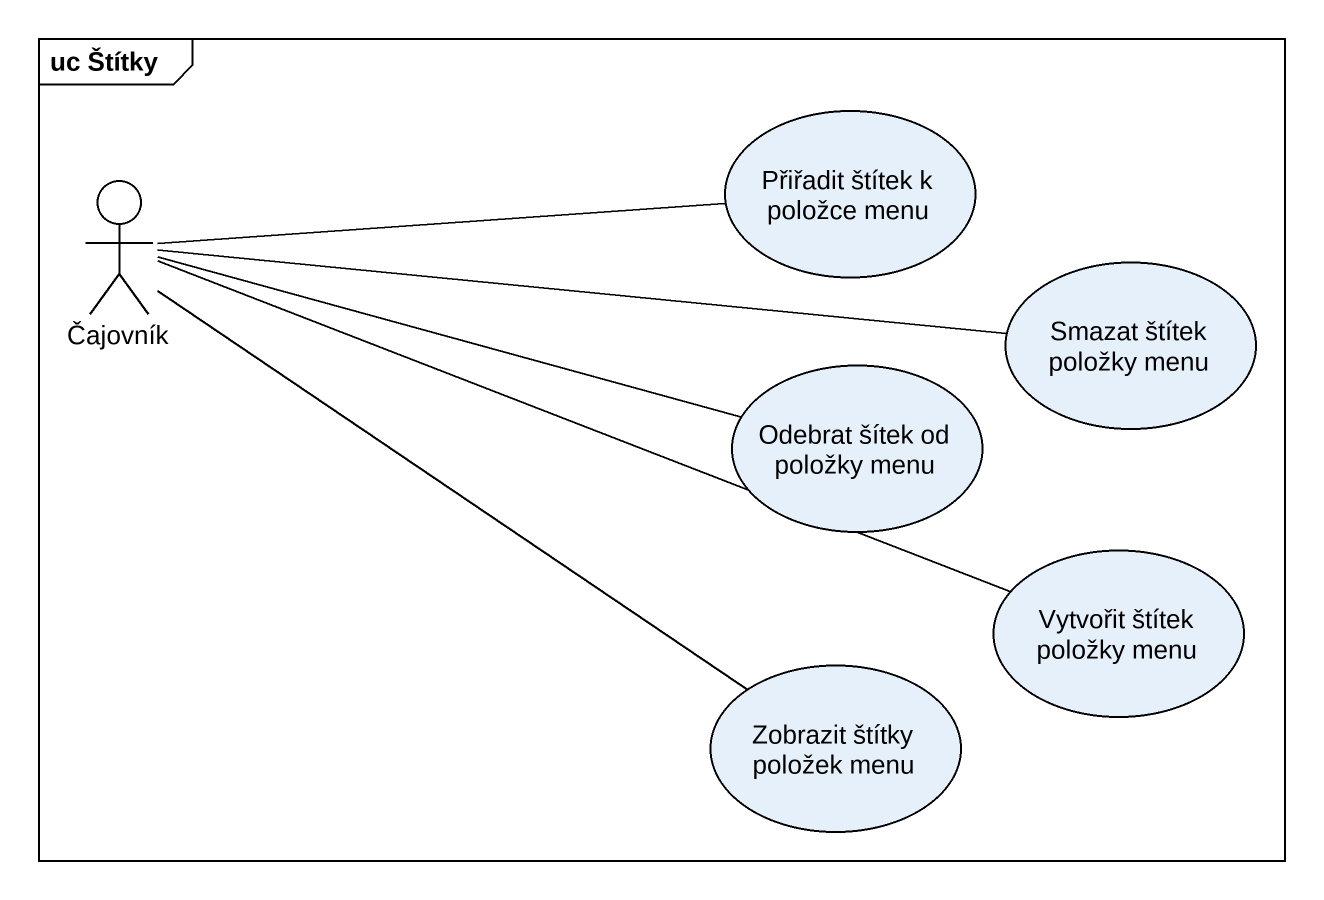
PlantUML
@startuml
mainframe uc Štítky
usecase "Přiřadit štítek k položce menu" as Přiřadit_štítek_k_položce
actor Čajovník
usecase "Smazat štítek položky menu" as Smazat_štítek_položky_menu
usecase "Odebrat šítek od položky menu" as Odebrat_šítek_od_položky
usecase "Vytvořit štítek položky menu" as Vytvořit_štítek_položky_menu
usecase "Zobrazit štítky položek menu" as Zobrazit_štítky_položek_menu
Čajovník -right- Přiřadit_štítek_k_položce
Čajovník -right- Smazat_štítek_položky_menu
Čajovník -right- Odebrat_šítek_od_položky
Čajovník -right- Vytvořit_štítek_položky_menu
Čajovník -right- Zobrazit_štítky_položek_menu
@enduml
